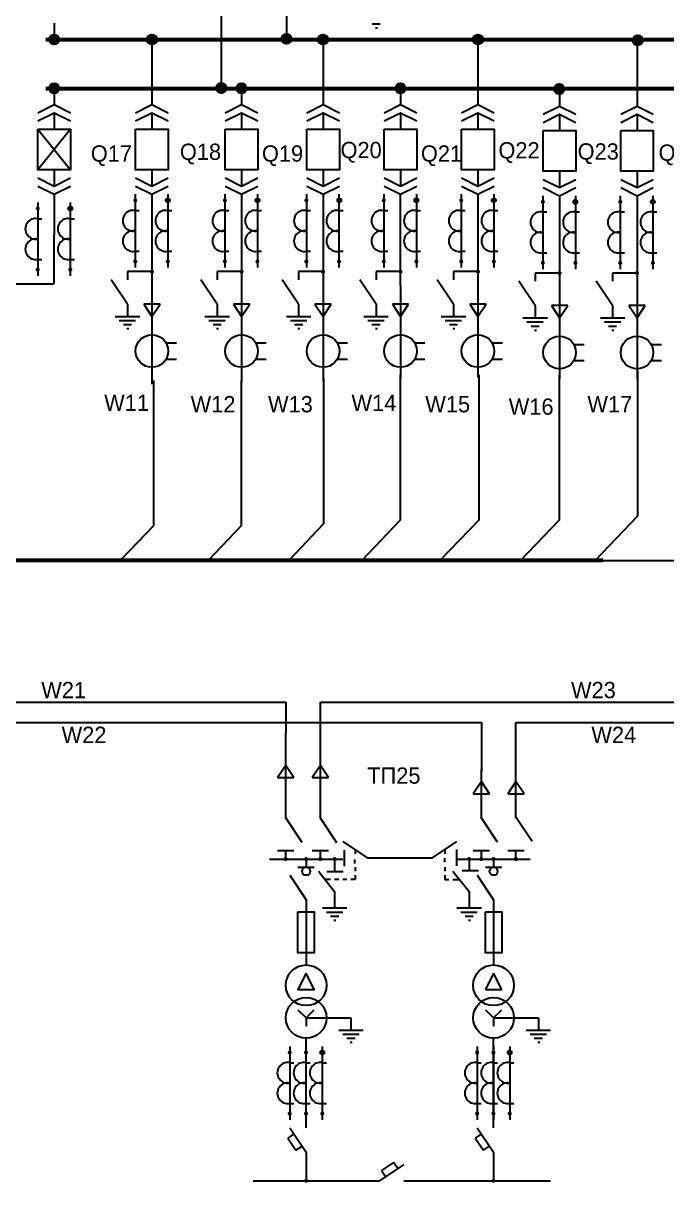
# Model space of a CAD drawing. Header units: millimetres. Extents: x -96 to 597, y -381 to 695.
# Drawn here: x 180.4 to 338.3, y 112.9 to 397.7 of the extents above; entities that cross this region are included whole.
import ezdxf

# ---------------------------------------------------------------- set-up
doc = ezdxf.new("R2010")
doc.units = ezdxf.units.MM

msp = doc.modelspace()

# ---------------------------------------------------------------- hatches: boundary and pattern name
at = {"lineweight": 30}
h = msp.add_hatch(color=256, dxfattribs=at)
edge = h.paths.add_edge_path()
edge.add_arc((187.95, 393.66), 1, 0, 360)
h = msp.add_hatch(color=256, dxfattribs=at)
edge = h.paths.add_edge_path()
edge.add_arc((211.95, 393.66), 1, 0, 360)
at = {"lineweight": 60}
h = msp.add_hatch(color=256, dxfattribs=at)
edge = h.paths.add_edge_path()
edge.add_arc((244.95, 393.66), 1, 0, 360)
at = {"lineweight": 30}
h = msp.add_hatch(color=256, dxfattribs=at)
edge = h.paths.add_edge_path()
edge.add_arc((253.95, 393.66), 1, 0, 360)
h = msp.add_hatch(color=256, dxfattribs=at)
edge = h.paths.add_edge_path()
edge.add_arc((291.95, 393.66), 1, 0, 360)
at = {"lineweight": 60}
h = msp.add_hatch(color=256, dxfattribs=at)
edge = h.paths.add_edge_path()
edge.add_arc((330.99, 393.3), 1, 0, 360)
at = {"lineweight": 30}
h = msp.add_hatch(color=256, dxfattribs=at)
edge = h.paths.add_edge_path()
edge.add_arc((187.95, 381.66), 1, 0, 360)
at = {"lineweight": 60}
h = msp.add_hatch(color=256, dxfattribs=at)
edge = h.paths.add_edge_path()
edge.add_arc((228.95, 381.66), 1, 0, 360)
at = {"lineweight": 30}
h = msp.add_hatch(color=256, dxfattribs=at)
edge = h.paths.add_edge_path()
edge.add_arc((233.95, 381.66), 1, 0, 360)
h = msp.add_hatch(color=256, dxfattribs=at)
edge = h.paths.add_edge_path()
edge.add_arc((272.95, 381.66), 1, 0, 360)
at = {"lineweight": 60}
h = msp.add_hatch(color=256, dxfattribs=at)
edge = h.paths.add_edge_path()
edge.add_arc((311.99, 381.3), 1, 0, 360)
at = {"lineweight": 30}
h = msp.add_hatch(color=256, dxfattribs=at)
h.paths.add_polyline_path([(207.85, 354.66, 0.414214), (207.35, 354.16, 0.414214), (207.85, 353.66)])
h.paths.add_polyline_path([(207.85, 354.66), (207.85, 353.66, 0.414214), (208.35, 354.16, 0.414214)])
h = msp.add_hatch(color=256, dxfattribs=at)
h.paths.add_polyline_path([(215.85, 354.66, 0.414214), (215.35, 354.16, 0.414214), (215.85, 353.66)])
h.paths.add_polyline_path([(215.85, 354.66), (215.85, 353.66, 0.414214), (216.35, 354.16, 0.414214)])
h = msp.add_hatch(color=256, dxfattribs=at)
h.paths.add_polyline_path([(229.85, 354.66, 0.414214), (229.35, 354.16, 0.414214), (229.85, 353.66)])
h.paths.add_polyline_path([(229.85, 354.66), (229.85, 353.66, 0.414214), (230.35, 354.16, 0.414214)])
h = msp.add_hatch(color=256, dxfattribs=at)
h.paths.add_polyline_path([(237.85, 354.66, 0.414214), (237.35, 354.16, 0.414214), (237.85, 353.66)])
h.paths.add_polyline_path([(237.85, 354.66), (237.85, 353.66, 0.414214), (238.35, 354.16, 0.414214)])
h = msp.add_hatch(color=256, dxfattribs=at)
h.paths.add_polyline_path([(249.85, 354.66, 0.414214), (249.35, 354.16, 0.414214), (249.85, 353.66)])
h.paths.add_polyline_path([(249.85, 354.66), (249.85, 353.66, 0.414214), (250.35, 354.16, 0.414214)])
h = msp.add_hatch(color=256, dxfattribs=at)
h.paths.add_polyline_path([(257.95, 354.66, 0.414214), (257.45, 354.16, 0.414214), (257.95, 353.66)])
h.paths.add_polyline_path([(257.95, 354.66), (257.95, 353.66, 0.414214), (258.45, 354.16, 0.414214)])
h = msp.add_hatch(color=256, dxfattribs=at)
h.paths.add_polyline_path([(268.85, 354.66, 0.414214), (268.35, 354.16, 0.414214), (268.85, 353.66)])
h.paths.add_polyline_path([(268.85, 354.66), (268.85, 353.66, 0.414214), (269.35, 354.16, 0.414214)])
h = msp.add_hatch(color=256, dxfattribs=at)
h.paths.add_polyline_path([(276.85, 354.66, 0.414214), (276.35, 354.16, 0.414214), (276.85, 353.66)])
h.paths.add_polyline_path([(276.85, 354.66), (276.85, 353.66, 0.414214), (277.35, 354.16, 0.414214)])
h = msp.add_hatch(color=256, dxfattribs=at)
h.paths.add_polyline_path([(287.85, 354.66, 0.414214), (287.35, 354.16, 0.414214), (287.85, 353.66)])
h.paths.add_polyline_path([(287.85, 354.66), (287.85, 353.66, 0.414214), (288.35, 354.16, 0.414214)])
h = msp.add_hatch(color=256, dxfattribs=at)
h.paths.add_polyline_path([(295.85, 354.66, 0.414214), (295.35, 354.16, 0.414214), (295.85, 353.66)])
h.paths.add_polyline_path([(295.85, 354.66), (295.85, 353.66, 0.414214), (296.35, 354.16, 0.414214)])
h = msp.add_hatch(color=256, dxfattribs=at)
h.paths.add_polyline_path([(307.88, 354.3, 0.414214), (307.38, 353.8, 0.414214), (307.88, 353.3)])
h.paths.add_polyline_path([(307.88, 354.3), (307.88, 353.3, 0.414214), (308.38, 353.8, 0.414214)])
h = msp.add_hatch(color=256, dxfattribs=at)
h.paths.add_polyline_path([(315.88, 354.3, 0.414214), (315.38, 353.8, 0.414214), (315.88, 353.3)])
h.paths.add_polyline_path([(315.88, 354.3), (315.88, 353.3, 0.414214), (316.38, 353.8, 0.414214)])
h = msp.add_hatch(color=256, dxfattribs=at)
h.paths.add_polyline_path([(326.88, 354.3, 0.414214), (326.38, 353.8, 0.414214), (326.88, 353.3)])
h.paths.add_polyline_path([(326.88, 354.3), (326.88, 353.3, 0.414214), (327.38, 353.8, 0.414214)])
h = msp.add_hatch(color=256, dxfattribs=at)
h.paths.add_polyline_path([(334.88, 354.3, 0.414214), (334.38, 353.8, 0.414214), (334.88, 353.3)])
h.paths.add_polyline_path([(334.88, 354.3), (334.88, 353.3, 0.414214), (335.38, 353.8, 0.414214)])
h = msp.add_hatch(color=256, dxfattribs=at)
h.paths.add_polyline_path([(183.92, 352.66, 0.414214), (183.42, 352.16, 0.414214), (183.92, 351.66)])
h.paths.add_polyline_path([(183.92, 352.66), (183.92, 351.66, 0.414214), (184.42, 352.16, 0.414214)])
h = msp.add_hatch(color=256, dxfattribs=at)
h.paths.add_polyline_path([(191.92, 352.66, 0.414214), (191.42, 352.16, 0.414214), (191.92, 351.66)])
h.paths.add_polyline_path([(191.92, 352.66), (191.92, 351.66, 0.414214), (192.42, 352.16, 0.414214)])
h = msp.add_hatch(color=256, dxfattribs=at)
h.paths.add_polyline_path([(207.85, 339.66, 0.414214), (207.35, 339.16, 0.414214), (207.85, 338.66)])
h.paths.add_polyline_path([(207.85, 339.66), (207.85, 338.66, 0.414214), (208.35, 339.16, 0.414214)])
h = msp.add_hatch(color=256, dxfattribs=at)
h.paths.add_polyline_path([(215.85, 339.66, 0.414214), (215.35, 339.16, 0.414214), (215.85, 338.66)])
h.paths.add_polyline_path([(215.85, 339.66), (215.85, 338.66, 0.414214), (216.35, 339.16, 0.414214)])
h = msp.add_hatch(color=256, dxfattribs=at)
h.paths.add_polyline_path([(229.85, 339.66, 0.414214), (229.35, 339.16, 0.414214), (229.85, 338.66)])
h.paths.add_polyline_path([(229.85, 339.66), (229.85, 338.66, 0.414214), (230.35, 339.16, 0.414214)])
h = msp.add_hatch(color=256, dxfattribs=at)
h.paths.add_polyline_path([(237.85, 339.66, 0.414214), (237.35, 339.16, 0.414214), (237.85, 338.66)])
h.paths.add_polyline_path([(237.85, 339.66), (237.85, 338.66, 0.414214), (238.35, 339.16, 0.414214)])
h = msp.add_hatch(color=256, dxfattribs=at)
h.paths.add_polyline_path([(249.85, 339.66, 0.414214), (249.35, 339.16, 0.414214), (249.85, 338.66)])
h.paths.add_polyline_path([(249.85, 339.66), (249.85, 338.66, 0.414214), (250.35, 339.16, 0.414214)])
h = msp.add_hatch(color=256, dxfattribs=at)
h.paths.add_polyline_path([(257.85, 339.66, 0.414214), (257.35, 339.16, 0.414214), (257.85, 338.66)])
h.paths.add_polyline_path([(257.85, 339.66), (257.85, 338.66, 0.414214), (258.35, 339.16, 0.414214)])
h = msp.add_hatch(color=256, dxfattribs=at)
h.paths.add_polyline_path([(268.85, 339.66, 0.414214), (268.35, 339.16, 0.414214), (268.85, 338.66)])
h.paths.add_polyline_path([(268.85, 339.66), (268.85, 338.66, 0.414214), (269.35, 339.16, 0.414214)])
h = msp.add_hatch(color=256, dxfattribs=at)
h.paths.add_polyline_path([(276.85, 339.66, 0.414214), (276.35, 339.16, 0.414214), (276.85, 338.66)])
h.paths.add_polyline_path([(276.85, 339.66), (276.85, 338.66, 0.414214), (277.35, 339.16, 0.414214)])
h = msp.add_hatch(color=256, dxfattribs=at)
h.paths.add_polyline_path([(287.85, 339.66, 0.414214), (287.35, 339.16, 0.414214), (287.85, 338.66)])
h.paths.add_polyline_path([(287.85, 339.66), (287.85, 338.66, 0.414214), (288.35, 339.16, 0.414214)])
h = msp.add_hatch(color=256, dxfattribs=at)
h.paths.add_polyline_path([(295.85, 339.66, 0.414214), (295.35, 339.16, 0.414214), (295.85, 338.66)])
h.paths.add_polyline_path([(295.85, 339.66), (295.85, 338.66, 0.414214), (296.35, 339.16, 0.414214)])
h = msp.add_hatch(color=256, dxfattribs=at)
h.paths.add_polyline_path([(307.88, 339.3, 0.414214), (307.38, 338.8, 0.414214), (307.88, 338.3)])
h.paths.add_polyline_path([(307.88, 339.3), (307.88, 338.3, 0.414214), (308.38, 338.8, 0.414214)])
h = msp.add_hatch(color=256, dxfattribs=at)
h.paths.add_polyline_path([(315.88, 339.3, 0.414214), (315.38, 338.8, 0.414214), (315.88, 338.3)])
h.paths.add_polyline_path([(315.88, 339.3), (315.88, 338.3, 0.414214), (316.38, 338.8, 0.414214)])
h = msp.add_hatch(color=256, dxfattribs=at)
h.paths.add_polyline_path([(326.88, 339.3, 0.414214), (326.38, 338.8, 0.414214), (326.88, 338.3)])
h.paths.add_polyline_path([(326.88, 339.3), (326.88, 338.3, 0.414214), (327.38, 338.8, 0.414214)])
h = msp.add_hatch(color=256, dxfattribs=at)
h.paths.add_polyline_path([(334.88, 339.3, 0.414214), (334.38, 338.8, 0.414214), (334.88, 338.3)])
h.paths.add_polyline_path([(334.88, 339.3), (334.88, 338.3, 0.414214), (335.38, 338.8, 0.414214)])
h = msp.add_hatch(color=256, dxfattribs=at)
h.paths.add_polyline_path([(183.92, 337.66, 0.414214), (183.42, 337.16, 0.414214), (183.92, 336.66)])
h.paths.add_polyline_path([(183.92, 337.66), (183.92, 336.66, 0.414214), (184.42, 337.16, 0.414214)])
h = msp.add_hatch(color=256, dxfattribs=at)
h.paths.add_polyline_path([(191.92, 337.66, 0.414214), (191.42, 337.16, 0.414214), (191.92, 336.66)])
h.paths.add_polyline_path([(191.92, 337.66), (191.92, 336.66, 0.414214), (192.42, 337.16, 0.414214)])
h = msp.add_hatch(color=256, dxfattribs=at)
h.paths.add_polyline_path([(211.95, 337.16, 0.414214), (211.45, 336.66, 0.414214), (211.95, 336.16)])
h.paths.add_polyline_path([(211.95, 337.16), (211.95, 336.16, 0.414214), (212.45, 336.66, 0.414214)])
h = msp.add_hatch(color=256, dxfattribs=at)
h.paths.add_polyline_path([(233.95, 337.16, 0.414214), (233.45, 336.66, 0.414214), (233.95, 336.16)])
h.paths.add_polyline_path([(233.95, 337.16), (233.95, 336.16, 0.414214), (234.45, 336.66, 0.414214)])
h = msp.add_hatch(color=256, dxfattribs=at)
h.paths.add_polyline_path([(253.95, 337.16, 0.414214), (253.45, 336.66, 0.414214), (253.95, 336.16)])
h.paths.add_polyline_path([(253.95, 337.16), (253.95, 336.16, 0.414214), (254.45, 336.66, 0.414214)])
h = msp.add_hatch(color=256, dxfattribs=at)
h.paths.add_polyline_path([(272.95, 337.16, 0.414214), (272.45, 336.66, 0.414214), (272.95, 336.16)])
h.paths.add_polyline_path([(272.95, 337.16), (272.95, 336.16, 0.414214), (273.45, 336.66, 0.414214)])
h = msp.add_hatch(color=256, dxfattribs=at)
h.paths.add_polyline_path([(291.95, 337.16, 0.414214), (291.45, 336.66, 0.414214), (291.95, 336.16)])
h.paths.add_polyline_path([(291.95, 337.16), (291.95, 336.16, 0.414214), (292.45, 336.66, 0.414214)])
h = msp.add_hatch(color=256, dxfattribs=at)
h.paths.add_polyline_path([(311.99, 336.8, 0.414214), (311.49, 336.3, 0.414214), (311.99, 335.8)])
h.paths.add_polyline_path([(311.99, 336.8), (311.99, 335.8, 0.414214), (312.49, 336.3, 0.414214)])
h = msp.add_hatch(color=256, dxfattribs=at)
h.paths.add_polyline_path([(330.99, 336.8, 0.414214), (330.49, 336.3, 0.414214), (330.99, 335.8)])
h.paths.add_polyline_path([(330.99, 336.8), (330.99, 335.8, 0.414214), (331.49, 336.3, 0.414214)])
h = msp.add_hatch(color=256, dxfattribs=at)
h.paths.add_polyline_path([(244.79, 191.92, 0.414214), (245.29, 192.42, 0.414214), (244.79, 192.92)])
h.paths.add_polyline_path([(244.79, 191.92), (244.79, 192.92, 0.414214), (244.29, 192.42, 0.414214)])
h = msp.add_hatch(color=256, dxfattribs=at)
h.paths.add_polyline_path([(249.79, 192.92, 0.414214), (249.29, 192.42, 0.414214), (249.79, 191.92)])
h.paths.add_polyline_path([(249.79, 192.92), (249.79, 191.92, 0.414214), (250.29, 192.42, 0.414214)])
h = msp.add_hatch(color=256, dxfattribs=at)
h.paths.add_polyline_path([(253.29, 191.92, 0.414214), (253.79, 192.42, 0.414214), (253.29, 192.92)])
h.paths.add_polyline_path([(253.29, 191.92), (253.29, 192.92, 0.414214), (252.79, 192.42, 0.414214)])
h = msp.add_hatch(color=256, dxfattribs=at)
h.paths.add_polyline_path([(256.79, 192.92, 0.414214), (256.29, 192.42, 0.414214), (256.79, 191.92)])
h.paths.add_polyline_path([(256.79, 192.92), (256.79, 191.92, 0.414214), (257.29, 192.42, 0.414214)])
h = msp.add_hatch(color=256, dxfattribs=at)
h.paths.add_polyline_path([(289.79, 192.92, 0.414214), (289.29, 192.42, 0.414214), (289.79, 191.92)])
h.paths.add_polyline_path([(289.79, 192.92), (289.79, 191.92, 0.414214), (290.29, 192.42, 0.414214)])
h = msp.add_hatch(color=256, dxfattribs=at)
h.paths.add_polyline_path([(292.79, 191.92, 0.414214), (293.29, 192.42, 0.414214), (292.79, 192.92)])
h.paths.add_polyline_path([(292.79, 191.92), (292.79, 192.92, 0.414214), (292.29, 192.42, 0.414214)])
h = msp.add_hatch(color=256, dxfattribs=at)
h.paths.add_polyline_path([(295.79, 192.92, 0.414214), (295.29, 192.42, 0.414214), (295.79, 191.92)])
h.paths.add_polyline_path([(295.79, 192.92), (295.79, 191.92, 0.414214), (296.29, 192.42, 0.414214)])
h = msp.add_hatch(color=256, dxfattribs=at)
h.paths.add_polyline_path([(301.29, 191.92, 0.414214), (301.79, 192.42, 0.414214), (301.29, 192.92)])
h.paths.add_polyline_path([(301.29, 191.92), (301.29, 192.92, 0.414214), (300.79, 192.42, 0.414214)])
h = msp.add_hatch(color=256, dxfattribs=at)
h.paths.add_polyline_path([(245.76, 145.42, 0.414214), (245.26, 144.92, 0.414214), (245.76, 144.42)])
h.paths.add_polyline_path([(245.76, 145.42), (245.76, 144.42, 0.414214), (246.26, 144.92, 0.414214)])
h = msp.add_hatch(color=256, dxfattribs=at)
h.paths.add_polyline_path([(249.76, 145.42, 0.414214), (249.26, 144.92, 0.414214), (249.76, 144.42)])
h.paths.add_polyline_path([(249.76, 145.42), (249.76, 144.42, 0.414214), (250.26, 144.92, 0.414214)])
h = msp.add_hatch(color=256, dxfattribs=at)
h.paths.add_polyline_path([(253.76, 145.42, 0.414214), (253.26, 144.92, 0.414214), (253.76, 144.42)])
h.paths.add_polyline_path([(253.76, 145.42), (253.76, 144.42, 0.414214), (254.26, 144.92, 0.414214)])
h = msp.add_hatch(color=256, dxfattribs=at)
h.paths.add_polyline_path([(291.76, 145.42, 0.414214), (291.26, 144.92, 0.414214), (291.76, 144.42)])
h.paths.add_polyline_path([(291.76, 145.42), (291.76, 144.42, 0.414214), (292.26, 144.92, 0.414214)])
h = msp.add_hatch(color=256, dxfattribs=at)
h.paths.add_polyline_path([(295.76, 145.42, 0.414214), (295.26, 144.92, 0.414214), (295.76, 144.42)])
h.paths.add_polyline_path([(295.76, 145.42), (295.76, 144.42, 0.414214), (296.26, 144.92, 0.414214)])
h = msp.add_hatch(color=256, dxfattribs=at)
h.paths.add_polyline_path([(299.76, 145.42, 0.414214), (299.26, 144.92, 0.414214), (299.76, 144.42)])
h.paths.add_polyline_path([(299.76, 145.42), (299.76, 144.42, 0.414214), (300.26, 144.92, 0.414214)])
h = msp.add_hatch(color=256, dxfattribs=at)
h.paths.add_polyline_path([(245.76, 130.42, 0.414214), (245.26, 129.92, 0.414214), (245.76, 129.42)])
h.paths.add_polyline_path([(245.76, 130.42), (245.76, 129.42, 0.414214), (246.26, 129.92, 0.414214)])
h = msp.add_hatch(color=256, dxfattribs=at)
h.paths.add_polyline_path([(249.76, 130.42, 0.414214), (249.26, 129.92, 0.414214), (249.76, 129.42)])
h.paths.add_polyline_path([(249.76, 130.42), (249.76, 129.42, 0.414214), (250.26, 129.92, 0.414214)])
h = msp.add_hatch(color=256, dxfattribs=at)
h.paths.add_polyline_path([(253.76, 130.42, 0.414214), (253.26, 129.92, 0.414214), (253.76, 129.42)])
h.paths.add_polyline_path([(253.76, 130.42), (253.76, 129.42, 0.414214), (254.26, 129.92, 0.414214)])
h = msp.add_hatch(color=256, dxfattribs=at)
h.paths.add_polyline_path([(291.76, 130.42, 0.414214), (291.26, 129.92, 0.414214), (291.76, 129.42)])
h.paths.add_polyline_path([(291.76, 130.42), (291.76, 129.42, 0.414214), (292.26, 129.92, 0.414214)])
h = msp.add_hatch(color=256, dxfattribs=at)
h.paths.add_polyline_path([(295.76, 130.42, 0.414214), (295.26, 129.92, 0.414214), (295.76, 129.42)])
h.paths.add_polyline_path([(295.76, 130.42), (295.76, 129.42, 0.414214), (296.26, 129.92, 0.414214)])
h = msp.add_hatch(color=256, dxfattribs=at)
h.paths.add_polyline_path([(299.76, 130.42, 0.414214), (299.26, 129.92, 0.414214), (299.76, 129.42)])
h.paths.add_polyline_path([(299.76, 130.42), (299.76, 129.42, 0.414214), (300.26, 129.92, 0.414214)])
h = msp.add_hatch(color=256, dxfattribs=at)
h.paths.add_polyline_path([(249.79, 113.92, 0.414214), (249.29, 113.42, 0.414214), (249.79, 112.92)])
h.paths.add_polyline_path([(249.79, 113.92), (249.79, 112.92, 0.414214), (250.29, 113.42, 0.414214)])
h = msp.add_hatch(color=256, dxfattribs=at)
h.paths.add_polyline_path([(295.79, 113.92, 0.414214), (295.29, 113.42, 0.414214), (295.79, 112.92)])
h.paths.add_polyline_path([(295.79, 113.92), (295.79, 112.92, 0.414214), (296.29, 113.42, 0.414214)])

# ---------------------------------------------------------------- linework, layer by layer
for p, q in [((228.95, 403.66), (228.95, 381.66)), ((244.95, 403.66), (244.95, 393.66)), ((187.95, 397.66), (187.95, 393.66)), ((265.98, 397.5), (267.98, 397.5)), ((266.81, 396.51), (267.31, 396.51)), ((211.95, 393.66), (211.95, 377.66)), ((253.95, 393.66), (253.95, 377.66)), ((291.95, 393.66), (291.95, 377.66)), ((330.99, 393.3), (330.99, 377.3)), ((187.95, 381.66), (187.95, 377.66)), ((233.95, 381.66), (233.95, 377.66)), ((272.95, 381.66), (272.95, 377.66)), ((311.99, 381.3), (311.99, 377.3)), ((191.95, 371.66), (183.95, 361.66)), ((183.95, 371.66), (191.95, 361.66)), ((187.95, 361.66), (187.95, 357.66)), ((211.95, 361.66), (211.95, 357.66)), ((233.95, 361.66), (233.95, 357.66)), ((253.95, 361.66), (253.95, 357.66)), ((272.95, 361.66), (272.95, 357.66)), ((291.95, 361.66), (291.95, 357.66)), ((183.95, 359.66), (187.95, 357.66)), ((187.95, 357.66), (191.95, 359.66)), ((207.95, 359.66), (211.95, 357.66)), ((211.95, 357.66), (215.95, 359.66)), ((229.95, 359.66), (233.95, 357.66)), ((233.95, 357.66), (237.95, 359.66)), ((249.95, 359.66), (253.95, 357.66)), ((253.95, 357.66), (257.95, 359.66)), ((268.95, 359.66), (272.95, 357.66)), ((272.95, 357.66), (276.95, 359.66)), ((287.95, 359.66), (291.95, 357.66)), ((291.95, 357.66), (295.95, 359.66)), ((307.99, 359.3), (311.99, 357.3)), ((311.99, 361.3), (311.99, 357.3)), ((311.99, 357.3), (315.99, 359.3)), ((326.99, 359.3), (330.99, 357.3)), ((330.99, 361.3), (330.99, 357.3)), ((330.99, 357.3), (334.99, 359.3)), ((183.95, 357.66), (187.95, 355.66)), ((187.95, 355.66), (191.95, 357.66)), ((207.95, 357.66), (211.95, 355.66)), ((211.95, 355.66), (215.95, 357.66)), ((229.95, 357.66), (233.95, 355.66)), ((233.95, 355.66), (237.95, 357.66)), ((249.95, 357.66), (253.95, 355.66)), ((253.95, 355.66), (257.95, 357.66)), ((268.95, 357.66), (272.95, 355.66)), ((272.95, 355.66), (276.95, 357.66)), ((287.95, 357.66), (291.95, 355.66)), ((291.95, 355.66), (295.95, 357.66)), ((307.99, 357.3), (311.99, 355.3)), ((311.99, 355.3), (315.99, 357.3)), ((326.99, 357.3), (330.99, 355.3)), ((330.99, 355.3), (334.99, 357.3)), ((183.92, 353.66), (183.92, 335.66)), ((187.95, 355.66), (187.92, 335.66)), ((191.92, 353.66), (191.92, 335.66)), ((207.85, 355.66), (207.85, 337.66)), ((211.95, 355.66), (211.95, 309.05)), ((215.85, 355.66), (215.85, 337.66)), ((229.85, 355.66), (229.85, 337.66)), ((233.95, 355.66), (233.95, 309.51)), ((237.85, 355.66), (237.85, 337.66)), ((249.85, 355.66), (249.85, 337.66)), ((253.95, 355.66), (253.95, 309.66)), ((257.85, 355.66), (257.85, 337.66)), ((268.85, 355.66), (268.85, 337.66)), ((272.9, 355.66), (272.95, 310.66)), ((276.85, 355.66), (276.85, 337.66)), ((287.85, 355.66), (287.85, 337.66)), ((291.95, 355.66), (291.95, 310.66)), ((295.85, 355.66), (295.85, 337.66)), ((307.88, 355.3), (307.88, 337.3)), ((311.94, 355.3), (311.99, 310.3)), ((315.88, 355.3), (315.88, 337.3)), ((326.88, 355.3), (326.88, 337.3)), ((330.99, 355.3), (330.99, 310.3)), ((334.88, 355.3), (334.88, 337.3)), ((207.85, 351.66), (208.85, 351.66)), ((215.85, 351.66), (216.85, 351.66)), ((229.85, 351.66), (230.85, 351.66)), ((237.85, 351.66), (238.85, 351.66)), ((249.85, 351.66), (250.85, 351.66)), ((257.85, 351.66), (258.85, 351.66)), ((268.85, 351.66), (269.85, 351.66)), ((276.85, 351.66), (277.85, 351.66)), ((287.85, 351.66), (288.85, 351.66)), ((295.85, 351.66), (296.85, 351.66)), ((307.88, 351.3), (308.88, 351.3)), ((315.88, 351.3), (316.88, 351.3)), ((326.88, 351.3), (327.88, 351.3)), ((334.88, 351.3), (335.88, 351.3)), ((183.92, 349.66), (184.92, 349.66)), ((191.92, 349.66), (192.92, 349.66)), ((183.92, 339.66), (184.92, 339.66)), ((191.92, 339.66), (192.92, 339.66)), ((207.85, 341.66), (208.85, 341.66)), ((215.85, 341.66), (216.85, 341.66)), ((229.85, 341.66), (230.85, 341.66)), ((237.85, 341.66), (238.85, 341.66)), ((249.85, 341.66), (250.85, 341.66)), ((257.85, 341.66), (258.85, 341.66)), ((268.85, 341.66), (269.85, 341.66)), ((276.85, 341.66), (277.85, 341.66)), ((287.85, 341.66), (288.85, 341.66)), ((295.85, 341.66), (296.85, 341.66)), ((307.88, 341.3), (308.88, 341.3)), ((315.88, 341.3), (316.88, 341.3)), ((326.88, 341.3), (327.88, 341.3)), ((334.88, 341.3), (335.88, 341.3)), ((187.95, 333.66), (187.95, 337.66)), ((211.95, 336.66), (205.95, 336.66)), ((205.95, 336.66), (205.95, 334.66)), ((227.95, 336.66), (227.95, 334.66)), ((233.95, 336.66), (227.95, 336.66)), ((253.95, 336.66), (247.95, 336.66)), ((247.95, 336.66), (247.95, 334.66)), ((266.95, 336.66), (266.95, 334.66)), ((272.95, 336.66), (266.95, 336.66)), ((285.95, 336.66), (285.95, 334.66)), ((291.95, 336.66), (285.95, 336.66)), ((311.99, 336.3), (305.99, 336.3)), ((305.99, 336.3), (305.99, 334.3)), ((330.99, 336.3), (324.99, 336.3)), ((324.99, 336.3), (324.99, 334.3)), ((157.95, 333.66), (187.95, 333.66)), ((205.95, 328.66), (201.95, 334.66)), ((227.95, 328.66), (223.95, 334.66)), ((247.95, 328.66), (243.95, 334.66)), ((266.95, 328.66), (262.95, 334.66)), ((285.95, 328.66), (281.95, 334.66)), ((305.99, 328.3), (301.99, 334.3)), ((324.99, 328.3), (320.99, 334.3)), ((205.95, 328.66), (205.95, 325.66)), ((213.95, 328.66), (209.95, 328.66)), ((209.95, 328.66), (211.95, 325.66)), ((211.95, 325.66), (213.95, 328.66)), ((227.95, 328.66), (227.95, 325.66)), ((231.95, 328.66), (233.95, 325.66)), ((235.95, 328.66), (231.95, 328.66)), ((233.95, 325.66), (235.95, 328.66)), ((247.95, 328.66), (247.95, 325.66)), ((255.95, 328.66), (251.95, 328.66)), ((251.95, 328.66), (253.95, 325.66)), ((253.95, 325.66), (255.95, 328.66)), ((266.95, 328.66), (266.95, 325.66)), ((274.95, 328.66), (270.95, 328.66)), ((270.95, 328.66), (272.95, 325.66)), ((272.95, 325.66), (274.95, 328.66)), ((285.95, 328.66), (285.95, 325.66)), ((293.95, 328.66), (289.95, 328.66)), ((289.95, 328.66), (291.95, 325.66)), ((291.95, 325.66), (293.95, 328.66)), ((305.99, 328.3), (305.99, 325.3)), ((309.99, 328.3), (311.99, 325.3)), ((313.99, 328.3), (309.99, 328.3)), ((311.99, 325.3), (313.99, 328.3)), ((324.99, 328.3), (324.99, 325.3)), ((328.99, 328.3), (330.99, 325.3)), ((332.99, 328.3), (328.99, 328.3)), ((330.99, 325.3), (332.99, 328.3)), ((202.95, 325.65), (208.95, 325.65)), ((203.95, 324.65), (207.95, 324.65)), ((224.95, 325.65), (230.95, 325.65)), ((225.95, 324.65), (229.95, 324.65)), ((244.95, 325.65), (250.95, 325.65)), ((245.95, 324.65), (249.95, 324.65)), ((263.95, 325.65), (269.95, 325.65)), ((264.95, 324.65), (268.95, 324.65)), ((282.95, 325.65), (288.95, 325.65)), ((283.95, 324.65), (287.95, 324.65)), ((302.99, 325.29), (308.99, 325.29)), ((321.99, 325.29), (327.99, 325.29)), ((204.95, 323.65), (206.95, 323.65)), ((205.79, 322.66), (206.28, 322.66)), ((226.95, 323.65), (228.95, 323.65)), ((227.79, 322.66), (228.28, 322.66)), ((246.95, 323.65), (248.95, 323.65)), ((247.79, 322.66), (248.28, 322.66)), ((265.95, 323.65), (267.95, 323.65)), ((266.79, 322.66), (267.28, 322.66)), ((284.95, 323.65), (286.95, 323.65)), ((285.79, 322.66), (286.28, 322.66)), ((303.99, 324.29), (307.99, 324.29)), ((304.99, 323.29), (306.99, 323.29)), ((305.82, 322.3), (306.32, 322.3)), ((322.99, 324.29), (326.99, 324.29)), ((323.99, 323.29), (325.99, 323.29)), ((324.82, 322.3), (325.32, 322.3)), ((215.4, 319.16), (217.95, 319.16)), ((237.4, 319.16), (239.95, 319.16)), ((257.4, 319.16), (259.95, 319.16)), ((276.4, 319.16), (278.95, 319.16)), ((295.4, 319.16), (297.95, 319.16)), ((315.44, 318.8), (317.99, 318.8)), ((334.44, 318.8), (336.99, 318.8)), ((215.4, 315.16), (217.95, 315.16)), ((237.4, 315.16), (239.95, 315.16)), ((257.4, 315.16), (259.95, 315.16)), ((276.4, 315.16), (278.95, 315.16)), ((295.4, 315.16), (297.95, 315.16)), ((315.44, 314.8), (317.99, 314.8)), ((334.44, 314.8), (336.99, 314.8)), ((254.09, 310.38), (254.09, 274.71)), ((272.88, 311.32), (272.88, 275.65)), ((292.14, 311.32), (292.14, 275.65)), ((311.87, 311.32), (311.87, 275.65)), ((331.13, 312.26), (331.13, 276.59)), ((212.31, 309.92), (212.31, 274.24)), ((233.89, 309.92), (233.89, 274.24)), ((331.13, 276.59), (320.62, 265.64)), ((212.31, 274.24), (204.25, 265.79)), ((233.89, 274.24), (225.83, 265.79)), ((254.09, 274.71), (245.65, 265.81)), ((272.88, 275.65), (263.5, 265.72)), ((292.14, 275.65), (282.7, 265.81)), ((311.87, 275.65), (302.26, 265.55)), ((322.59, 265.72), (341.38, 265.72)), ((123.29, 230.92), (244.79, 230.92)), ((244.79, 230.92), (244.79, 223.42)), ((253.29, 229.42), (253.29, 230.92)), ((253.29, 230.92), (369.79, 230.92)), ((253.29, 202.42), (253.29, 229.42)), ((171.29, 225.92), (292.79, 225.92)), ((292.79, 225.92), (292.79, 213.92)), ((301.29, 219.42), (301.29, 225.92)), ((301.29, 225.92), (417.79, 225.92)), ((244.79, 202.42), (244.79, 223.42)), ((301.29, 202.42), (301.29, 219.42)), ((244.79, 215.42), (242.79, 212.42)), ((246.79, 212.42), (244.79, 215.42)), ((253.29, 215.42), (251.29, 212.42)), ((255.29, 212.42), (253.29, 215.42)), ((292.79, 202.42), (292.79, 214.42)), ((242.79, 212.42), (246.79, 212.42)), ((251.29, 212.42), (255.29, 212.42)), ((292.79, 211.42), (290.79, 208.42)), ((294.79, 208.42), (292.79, 211.42)), ((301.29, 211.42), (299.29, 208.42)), ((303.29, 208.42), (301.29, 211.42)), ((290.79, 208.42), (294.79, 208.42)), ((299.29, 208.42), (303.29, 208.42)), ((248.78, 196.5), (244.78, 202.5)), ((257.29, 196.43), (253.29, 202.43)), ((296.77, 196.58), (292.77, 202.58)), ((305.29, 196.74), (301.29, 202.74)), ((258.79, 196.73), (264.79, 192.73)), ((280.79, 192.73), (286.79, 196.73)), ((246.79, 194.42), (242.79, 194.42)), ((244.79, 192.42), (244.79, 194.42)), ((255.29, 194.42), (251.29, 194.42)), ((253.29, 192.42), (253.29, 194.42)), ((259.17, 190.63), (259.17, 194.63)), ((261.79, 194.73), (261.79, 193.73)), ((283.79, 194.73), (283.79, 193.73)), ((286.76, 190.76), (286.76, 194.76)), ((294.79, 194.42), (290.79, 194.42)), ((292.79, 192.42), (292.79, 194.42)), ((303.29, 194.42), (299.29, 194.42)), ((301.29, 192.42), (301.29, 194.42)), ((240.79, 192.42), (258.79, 192.42)), ((249.79, 192.42), (249.79, 190.42)), ((256.79, 192.42), (256.79, 189.42)), ((261.67, 192.34), (261.67, 191.34)), ((264.79, 192.73), (280.79, 192.73)), ((283.74, 192.65), (283.74, 191.65)), ((286.79, 192.42), (304.79, 192.42)), ((289.79, 192.42), (289.79, 189.42)), ((295.79, 192.42), (295.79, 190.42)), ((245.79, 188.42), (249.79, 182.42)), ((247.79, 190.42), (251.79, 190.42)), ((252.79, 189.42), (256.79, 184.42)), ((258.88, 189.31), (254.88, 189.31)), ((261.79, 190.42), (261.79, 189.42)), ((261.79, 188.42), (261.79, 187.42)), ((283.79, 190.42), (283.79, 189.42)), ((283.79, 188.42), (283.79, 187.42)), ((285.79, 189.42), (289.79, 184.42)), ((292.11, 189.54), (288.11, 189.54)), ((291.79, 188.42), (295.79, 182.42)), ((293.79, 190.42), (297.79, 190.42)), ((254.79, 187.42), (254.29, 187.42)), ((255.79, 187.42), (254.79, 187.42)), ((257.79, 187.42), (256.79, 187.42)), ((259.79, 187.42), (258.79, 187.42)), ((261.79, 187.42), (260.79, 187.42)), ((283.79, 187.42), (284.79, 187.42)), ((285.79, 187.42), (287.29, 187.42)), ((249.79, 182.42), (249.79, 179.42)), ((256.79, 184.42), (256.79, 180.42)), ((289.79, 184.42), (289.79, 180.42)), ((295.79, 182.42), (295.79, 179.42)), ((249.79, 179.42), (249.79, 166.42)), ((253.79, 180.41), (259.79, 180.41)), ((254.79, 179.41), (258.79, 179.41)), ((286.79, 180.41), (292.79, 180.41)), ((287.79, 179.41), (291.79, 179.41)), ((295.79, 179.42), (295.79, 166.42)), ((255.79, 178.41), (257.79, 178.41)), ((256.63, 177.42), (257.12, 177.42)), ((288.79, 178.41), (290.79, 178.41)), ((289.63, 177.42), (290.12, 177.42)), ((295.79, 164.42), (293.79, 160.42)), ((297.79, 160.42), (295.79, 164.42)), ((293.79, 160.42), (297.79, 160.42)), ((247.79, 155.42), (249.79, 153.42)), ((249.79, 153.42), (251.79, 155.42)), ((293.79, 155.42), (295.79, 153.42)), ((295.79, 153.42), (297.79, 155.42)), ((249.79, 153.42), (249.79, 151.42)), ((249.79, 153.42), (260.79, 153.42)), ((260.79, 153.42), (260.79, 150.42)), ((295.79, 153.42), (306.79, 153.42)), ((295.79, 153.42), (295.79, 151.42)), ((306.79, 153.42), (306.79, 150.42)), ((249.79, 130.42), (249.79, 148.42)), ((257.79, 150.41), (263.79, 150.41)), ((258.79, 149.41), (262.79, 149.41)), ((259.79, 148.41), (261.79, 148.41)), ((295.79, 130.42), (295.79, 148.42)), ((303.79, 150.41), (309.79, 150.41)), ((304.79, 149.41), (308.79, 149.41)), ((305.79, 148.41), (307.79, 148.41)), ((245.76, 146.42), (245.76, 128.42)), ((249.76, 146.42), (249.76, 128.42)), ((253.76, 146.42), (253.76, 128.42)), ((260.63, 147.42), (261.12, 147.42)), ((291.76, 146.42), (291.76, 128.42)), ((295.76, 146.42), (295.76, 128.42)), ((299.76, 146.42), (299.76, 128.42)), ((306.63, 147.42), (307.12, 147.42)), ((245.76, 142.42), (246.76, 142.42)), ((249.76, 142.42), (250.76, 142.42)), ((253.76, 142.42), (254.76, 142.42)), ((291.76, 142.42), (292.76, 142.42)), ((295.76, 142.42), (296.76, 142.42)), ((299.76, 142.42), (300.76, 142.42)), ((245.76, 132.42), (246.76, 132.42)), ((249.76, 132.42), (250.76, 132.42)), ((253.76, 132.42), (254.76, 132.42)), ((291.76, 132.42), (292.76, 132.42)), ((295.76, 132.42), (296.76, 132.42)), ((299.76, 132.42), (300.76, 132.42)), ((249.79, 126.42), (249.79, 130.42)), ((295.79, 126.42), (295.79, 130.42)), ((245.79, 126.42), (249.79, 120.42)), ((291.79, 126.42), (295.79, 120.42)), ((246.79, 124.92), (245.29, 123.92)), ((245.29, 123.92), (247.29, 120.92)), ((292.79, 124.92), (291.29, 123.92)), ((291.29, 123.92), (293.29, 120.92)), ((247.29, 120.92), (248.79, 121.92)), ((249.79, 120.42), (249.79, 113.42)), ((293.29, 120.92), (294.79, 121.92)), ((295.79, 120.42), (295.79, 113.42)), ((273.76, 117.43), (267.76, 113.43)), ((271.26, 117.93), (268.26, 115.93)), ((272.26, 116.43), (271.26, 117.93)), ((268.26, 115.93), (269.26, 114.43)), ((236.79, 113.42), (267.79, 113.42)), ((273.79, 113.42), (309.79, 113.42))]:
    msp.add_line(p, q, dxfattribs=at)
at = {"lineweight": 60}
for p, q in [((185.95, 393.66), (436.55, 393.66)), ((185.95, 381.66), (436.97, 381.66)), ((322.62, 265.75), (-58.58, 265.75))]:
    msp.add_line(p, q, dxfattribs=at)
at = {"lineweight": 30}
for points in [[(183.95, 375.66), (187.95, 377.66), (191.95, 375.66)], [(207.95, 375.66), (211.95, 377.66), (215.95, 375.66)], [(229.95, 375.66), (233.95, 377.66), (237.95, 375.66)], [(249.95, 375.66), (253.95, 377.66), (257.95, 375.66)], [(268.95, 375.66), (272.95, 377.66), (276.95, 375.66)], [(287.95, 375.66), (291.95, 377.66), (295.95, 375.66)], [(307.99, 375.3), (311.99, 377.3), (315.99, 375.3)], [(326.99, 375.3), (330.99, 377.3), (334.99, 375.3)], [(183.95, 373.66), (187.95, 375.66), (191.95, 373.66)], [(187.95, 375.66), (187.95, 371.66)], [(207.95, 373.66), (211.95, 375.66), (215.95, 373.66)], [(211.95, 375.66), (211.95, 371.66)], [(229.95, 373.66), (233.95, 375.66), (237.95, 373.66)], [(233.95, 375.66), (233.95, 371.66)], [(249.95, 373.66), (253.95, 375.66), (257.95, 373.66)], [(253.95, 375.66), (253.95, 371.66)], [(268.95, 373.66), (272.95, 375.66), (276.95, 373.66)], [(272.95, 375.66), (272.95, 371.66)], [(287.95, 373.66), (291.95, 375.66), (295.95, 373.66)], [(291.95, 375.66), (291.95, 371.66)], [(307.99, 373.3), (311.99, 375.3), (315.99, 373.3)], [(311.99, 375.3), (311.99, 371.3)], [(326.99, 373.3), (330.99, 375.3), (334.99, 373.3)], [(330.99, 375.3), (330.99, 371.3)], [(249.79, 164.42), (247.79, 160.42), (251.79, 160.42), (249.79, 164.42)]]:
    msp.add_lwpolyline(points, dxfattribs=at)
for points in [[(183.95, 371.66), (191.95, 371.66), (191.95, 361.66), (183.95, 361.66)], [(207.95, 371.66), (215.95, 371.66), (215.95, 361.66), (207.95, 361.66)], [(229.95, 371.66), (237.95, 371.66), (237.95, 361.66), (229.95, 361.66)], [(249.95, 371.66), (257.95, 371.66), (257.95, 361.66), (249.95, 361.66)], [(268.95, 371.66), (276.95, 371.66), (276.95, 361.66), (268.95, 361.66)], [(287.95, 371.66), (295.95, 371.66), (295.95, 361.66), (287.95, 361.66)], [(307.99, 371.3), (315.99, 371.3), (315.99, 361.3), (307.99, 361.3)], [(326.99, 371.3), (334.99, 371.3), (334.99, 361.3), (326.99, 361.3)], [(247.79, 179.42), (251.79, 179.42), (251.79, 169.42), (247.79, 169.42)], [(293.79, 179.42), (297.79, 179.42), (297.79, 169.42), (293.79, 169.42)]]:
    msp.add_lwpolyline(points, close=True, dxfattribs=at)
at = {"lineweight": 60}
for centre in [(187.95, 393.66), (211.95, 393.66), (244.97, 393.83), (253.95, 393.66), (291.95, 393.66), (331.2, 393.49), (187.95, 381.66), (228.98, 381.74), (233.95, 381.66), (272.95, 381.66), (311.9, 381.51)]:
    msp.add_circle(centre, 1, dxfattribs=at)
at = {"lineweight": 30}
for centre, radius in [((244.95, 393.66), 1), ((330.99, 393.3), 1), ((228.95, 381.66), 1), ((311.99, 381.3), 1), ((215.85, 354.16), 0.5), ((237.85, 354.16), 0.5), ((257.95, 354.16), 0.5), ((276.85, 354.16), 0.5), ((295.85, 354.16), 0.5), ((315.88, 353.8), 0.5), ((334.88, 353.8), 0.5), ((191.92, 352.16), 0.5), ((211.95, 317.16), 4), ((233.95, 317.16), 4), ((253.95, 317.16), 4), ((272.95, 317.16), 4), ((291.95, 317.16), 4), ((311.99, 316.8), 4), ((330.99, 316.8), 4), ((249.79, 189.42), 1), ((295.79, 189.42), 1), ((249.79, 161.42), 5), ((295.79, 161.42), 5), ((249.79, 153.42), 5), ((295.79, 153.42), 5), ((253.76, 144.92), 0.5), ((299.76, 144.92), 0.5)]:
    msp.add_circle(centre, radius, dxfattribs=at)
for centre in [(207.35, 349.16), (215.35, 349.16), (229.35, 349.16), (237.35, 349.16), (249.35, 349.16), (257.35, 349.16), (268.35, 349.16), (276.35, 349.16), (287.35, 349.16), (295.35, 349.16), (307.38, 348.8), (315.38, 348.8), (326.38, 348.8), (334.38, 348.8), (183.42, 347.16), (191.42, 347.16), (183.42, 342.16), (191.42, 342.16), (207.35, 344.16), (215.35, 344.16), (229.35, 344.16), (237.35, 344.16), (249.35, 344.16), (257.35, 344.16), (268.35, 344.16), (276.35, 344.16), (287.35, 344.16), (295.35, 344.16), (307.38, 343.8), (315.38, 343.8), (326.38, 343.8), (334.38, 343.8), (245.26, 139.92), (249.26, 139.92), (253.26, 139.92), (291.26, 139.92), (295.26, 139.92), (299.26, 139.92), (245.26, 134.92), (249.26, 134.92), (253.26, 134.92), (291.26, 134.92), (295.26, 134.92), (299.26, 134.92)]:
    msp.add_arc(centre, 2.55, 78.6901, 281.3099, dxfattribs=at)

# ---------------------------------------------------------------- texts
for s, p in [('Q17', (196.95, 363.66)), ('Q18', (218.81, 364.09)), ('Q19', (238.95, 363.66)), ('Q20', (258.23, 364.52)), ('Q21', (277.95, 363.66)), ('Q22', (296.98, 364.44)), ('Q23', (316.42, 364.16)), ('Q24', (336.28, 363.87)), ('W11', (200.23, 302.47)), ('W12', (221.45, 302.11)), ('W13', (240.44, 302.11)), ('W14', (260.92, 302.41)), ('W15', (279.03, 302.11)), ('W16', (299.51, 301.52)), ('W17', (318.81, 302.11)), ('W21', (184.79, 231.92)), ('W23', (314.79, 231.92)), ('W22', (189.79, 220.92)), ('W24', (319.79, 220.92)), ('ТП25', (264.79, 210.92))]:
    msp.add_text(s, height=4, dxfattribs=at).set_placement(p)

doc.saveas('drawing.dxf')
